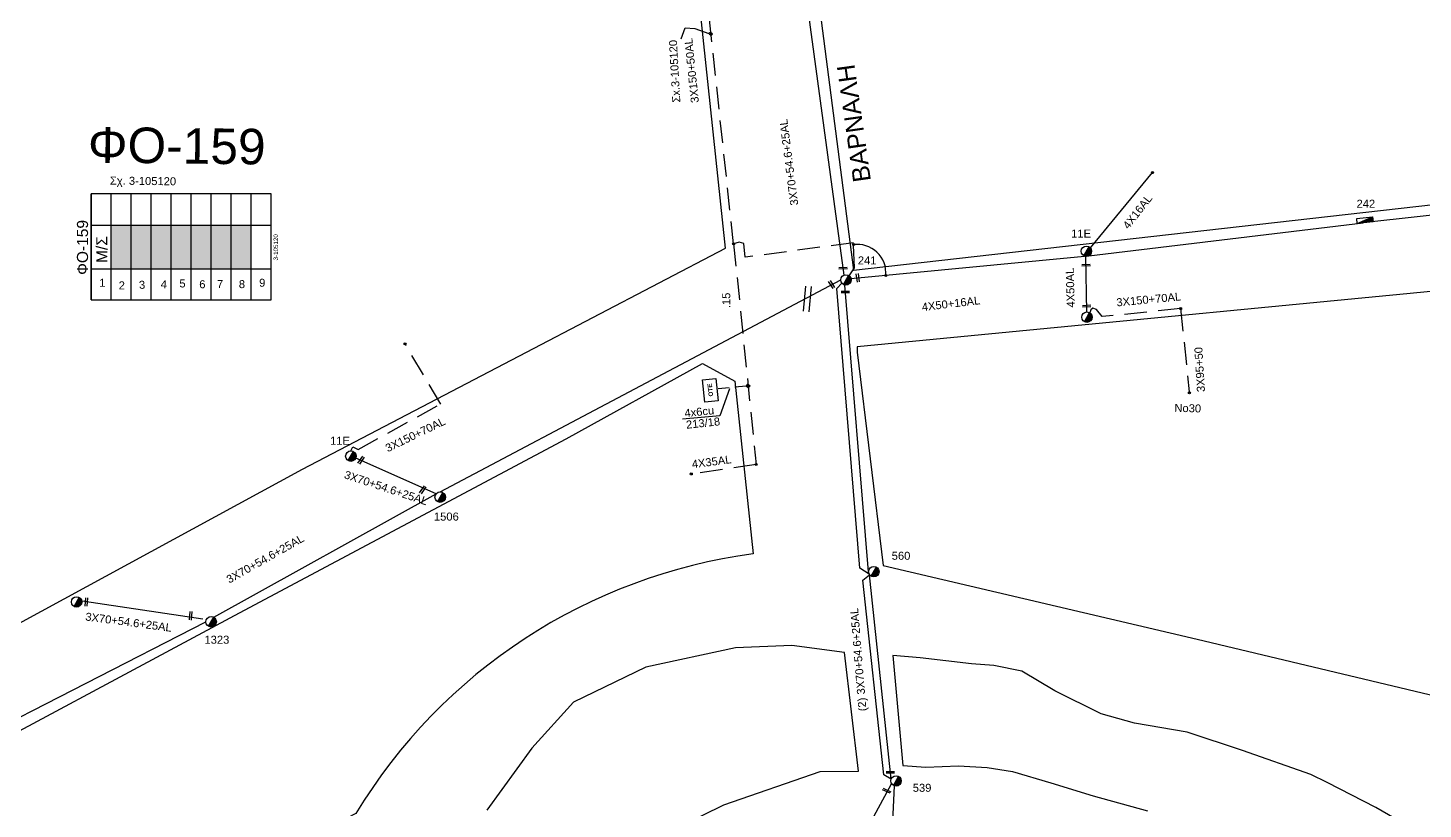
# Model space of a CAD drawing. Header units: millimetres. Extents: x 926 to 2032, y 728 to 1260.
# Drawn here: x 1710.7 to 1867.6, y 903.3 to 991.3 of the extents above; entities that cross this region are included whole.
import ezdxf
from ezdxf.enums import TextEntityAlignment as Align

# ---------------------------------------------------------------- set-up
doc = ezdxf.new("R2010")
doc.units = ezdxf.units.MM
doc.linetypes.add('DASHED', pattern=[19.05, 12.7, -6.35])
for name, color, linetype in [('Pillar OTE', 7, 'Continuous'), ('Άγνωστα', 7, 'Continuous'), ('Ασφαλειοκιβώτια Χ.Τ 9 αναχωρήσεων', 7, 'Continuous'), ('Γέφυρες Εναέριου Δικτύου', 7, 'Continuous'), ('Γυμνά εναέρια ΧΤ (3Φ)   4x50AL', 7, 'Continuous'), ('Γυμνά εναέρια ΧΤ και ΦΟΠ (3Φ)   4x50+16AL', 7, 'Continuous'), ('Εναέρια παροχή ΧΤ 4x16', 7, 'SYN_LINE'), ('Επιγραφές - Σχήματα', 7, 'Continuous'), ('Καλώδια ΧΤ   3x150+50AL', 7, 'DASHED'), ('Μηχανική τομή', 7, 'Continuous'), ('Στύλος ΦΜ', 7, 'Continuous'), ('Στύλος ΦΜ @ 1', 7, 'Continuous'), ('Συνδέσεις', 7, 'Continuous'), ('Συνεστραμμένα ΧΤ   3x70+54.6+25 AL', 7, 'SYN_LINE'), ('Τομή', 7, 'Continuous'), ('Υποσταθμοί', 7, 'Continuous'), ('Υπόβαθρο ΔΕΗ', 7, 'Continuous'), ('Υπόγεια Καλώδια Δικτύου ΧΤ   .15', 7, 'DASHED'), ('Υπόγεια καλώδια Δικτύου ΧΤ και Παρ. ΧΤ - 3X150+70 AL', 7, 'DASHED'), ('Υπόγεια καλώδια Παροχών ΧΤ   4x50AL', 7, 'DASHED'), ('Υπόγεια καλώδια Παροχών ΧΤ   4x6', 7, 'DASHED')]:
    doc.layers.add(name, color=color, linetype=linetype)
doc.styles.get("Standard").update_dxf_attribs({"font": 'arial.ttf'})
doc.linetypes.add('REMA', pattern='A,0.1,[130,ltypeshp.shx,S=0.1,R=0,X=0,Y=0.1],0.15,0.1,[130,ltypeshp.shx,S=0.05,R=0,X=0,Y=0.05],0.15', length=0.5)
doc.linetypes.add('SYN_LINE', pattern='A,0.5,-0.0001,["/\\/\\/\\/",Standard,S=0.1,R=0,X=0,Y=-0.05],-0.25', length=0.7501)
doc.dimstyles.new('ISO-25', dxfattribs={"dimtxt": 2.5, "dimasz": 2.5, "dimexe": 1.25, "dimexo": 0.625, "dimtad": 1, "dimtxsty": 'Standard', "dimcen": 2.5, "dimadec": 0, "dimazin": 0, "dimtfac": 1, "dimtmove": 0, "dimatfit": 3, "dimfxl": 1, "dimarcsym": 0})

# ---------------------------------------------------------------- blocks, each defined once
blk = doc.blocks.new('ΥΠΑΡΧΩΝ ΤΣΙΜΕΝΤΕΝΙΟΣ ΣΤΥΛΟΣ')
at = {"layer": 'Στύλος ΦΜ'}
blk.add_hatch(color=256, dxfattribs=at).paths.add_polyline_path([(-1.29, -2.28, 0.574793), (2.62, 0, 0.268822), (1.3, 2.27)])
blk.add_line((-1.29, -2.28), (1.3, 2.27), dxfattribs=at)
blk.add_circle((0, 0), 2.62, dxfattribs=at)
at = {"layer": 'Στύλος ΦΜ', "flags": 4}
for tag, p in [('ΤΥΠΟΣ', (-4.91, 3.03)), ('ΑΡΙΘΜΟΣ', (-4.68, 8.05))]:
    blk.add_attdef(tag, p, '', height=4, dxfattribs=at)
blk = doc.blocks.new('_ΣΥΝΔΕΣΗ')
at = {"layer": 'Συνδέσεις', "linetype": 'SYN_LINE', "ltscale": 40}
blk.add_hatch(color=256, dxfattribs=at).paths.add_polyline_path([(0.5, -0.01, 1), (-0.5, -0.01, 1)])
at = {"layer": 'Συνδέσεις'}
blk.add_circle((0, -0.01), 0.5, dxfattribs=at)
blk = doc.blocks.new('ΜΗΧΑΝΙΚΗ ΤΟΜΗ')
at = {"layer": 'Μηχανική τομή', "ltscale": 40}
for p, q in [((-1.89, 0.78), (1.89, 0.78)), ((1.89, 0), (-1.89, 0))]:
    blk.add_line(p, q, dxfattribs=at)
blk = doc.blocks.new('ΤΟΜΗ')
at = {"layer": 'Τομή', "ltscale": 40}
for p, q in [((-5.68, 0), (5.68, 0)), ((5.68, -2.33), (-5.68, -2.33))]:
    blk.add_line(p, q, dxfattribs=at)
blk = doc.blocks.new('ΑΣΦΑΛΕΙΟΚΙΒΩΤΙΟ ΥΠΟΣΤΑΘΜΟΥ 9 ΑΝΑΧΩΡΗΣΕΩΝ')
at = {"layer": 'Ασφαλειοκιβώτια Χ.Τ 9 αναχωρήσεων', "ltscale": 40}
for p, q in [((-23.8, 40.36), (24.02, 40.36)), ((-9.72, 40.36), (-9.72, -40.64)), ((9.94, 40.36), (9.94, -40.64)), ((-23.8, 31.36), (24.02, 31.36)), ((-23.8, 22.36), (24.02, 22.36)), ((-23.8, 13.36), (24.02, 13.36)), ((-23.8, 4.36), (24.02, 4.36)), ((-23.8, -4.64), (24.02, -4.64)), ((-23.8, -13.64), (24.02, -13.64)), ((-23.8, -22.64), (24.02, -22.64)), ((-23.8, -31.64), (24.02, -31.64))]:
    blk.add_line(p, q, dxfattribs=at)
at = {"layer": 'Ασφαλειοκιβώτια Χ.Τ 9 αναχωρήσεων'}
blk.add_lwpolyline([(-23.8, -40.64), (24.02, -40.64), (24.02, 40.36), (-23.8, 40.36)], close=True, dxfattribs=at)
for s, rotation, p in [('1', 270, (-17.86, 36.76)), ('2', 270, (-19.05, 28.02)), ('3', 273.43434, (-18.85, 18.79)), ('4', 266.56566, (-18.43, 9.21)), ('5', 270, (-18.18, 0.72)), ('6', 270, (-18.54, -8.22)), ('7', 270, (-18.46, -16.18)), ('8', 270, (-18.48, -26.03)), ('9', 270, (-17.86, -35.16))]:
    blk.add_text(s, height=3.6, rotation=rotation, dxfattribs=at).set_placement(p)
at = {"layer": 'Ασφαλειοκιβώτια Χ.Τ 9 αναχωρήσεων', "ltscale": 40}
for tag, height, p in [('ΟΝΟΜΑ', 5, (-0.16, 44.31)), ('ΚΕΙΜΕΝΟ 1', 2, (17.06, 35.59)), ('ΚΕΙΜΕΝΟ 2', 2, (17.06, 26.88)), ('ΚΕΙΜΕΝΟ 3', 2, (17.06, 17.69)), ('ΚΕΙΜΕΝΟ 4', 2, (17.06, 8.71)), ('ΚΕΙΜΕΝΟ 5', 2, (17.06, -0.13)), ('ΚΕΙΜΕΝΟ 6', 2, (17.06, -9.05)), ('ΚΕΙΜΕΝΟ 7', 2, (17.06, -18.13)), ('ΚΕΙΜΕΝΟ 8', 2, (17.06, -26.85)), ('ΚΕΙΜΕΝΟ 9', 2, (17.06, -35.99)), ('ΣΧ', 2, (-0.1, -42.64))]:
    blk.add_attdef(tag, text='', height=height, dxfattribs=at).set_placement(p, align=Align.MIDDLE_CENTER)
blk = doc.blocks.new('υποσταθμος σε κλειστο χωρο')
at = {"layer": 'Υποσταθμοί', "ltscale": 40}
blk.add_hatch(color=256, dxfattribs=at).paths.add_polyline_path([(-9.5, -3.1), (9.5, -3.1), (9.5, 3.1)])
blk.add_lwpolyline([(-9.5, -3.1), (-9.5, 3.1), (9.5, 3.1), (9.5, -3.1)], close=True, dxfattribs=at)
blk.add_lwpolyline([(-9.5, -3.1), (9.5, 3.1)], dxfattribs=at)
blk = doc.blocks.new('ΥΠΑΡΧΩΝ ΥΠΟΣΤΑΘΜΟΣ ΣΕ ΚΛΕΙΣΤΟ ΧΩΡΟ')
at = {"layer": 'Υποσταθμοί'}
blk.add_blockref('υποσταθμος σε κλειστο χωρο', (0, 0), dxfattribs=at)
at = {"layer": 'Υποσταθμοί', "linetype": 'SYN_LINE', "ltscale": 40, "flags": 1}
for tag, p in [('ΜΕΤΑΣΧΗΜΑΤΙΣΜΟΣ', (10.7, 2.2)), ('ΙΣΧΥΣ', (10.6, -0.9)), ('ΑΡΙΘΜΟΣ', (10.8, -3.9))]:
    blk.add_attdef(tag, p, '', height=2, dxfattribs=at)
blk = doc.blocks.new('TSONTA XT1')
at = {"ltscale": 40}
h = blk.add_hatch(color=256, dxfattribs=at)
h.dxf.hatch_style = 1
h.paths.add_polyline_path([(595.96, 2487.66), (597.07, 2488.77), (595.96, 2489.87), (594.85, 2488.77)])
blk.add_lwpolyline([(594.85, 2488.77), (595.96, 2489.87), (597.07, 2488.77), (595.96, 2487.66)], close=True, dxfattribs=at)
blk = doc.blocks.new('PILLAR ΟΤΕ')
at = {"layer": 'Pillar OTE', "ltscale": 40}
blk.add_lwpolyline([(-3.31, 2.02), (3.39, 2.02), (3.39, -1.99), (-3.31, -1.99)], close=True, dxfattribs=at)
at = {"layer": 'Pillar OTE', "insert": (-1.81, 0.71), "char_height": 1.3575, "width": 109.961, "attachment_point": 1}
blk.add_mtext('{\\fArial|b1|i0|c161|p34;OTE}', dxfattribs=at)

msp = doc.modelspace()

# ---------------------------------------------------------------- hatches: boundary and pattern name
at = {"layer": 'Ασφαλειοκιβώτια Χ.Τ 9 αναχωρήσεων'}
for color, points in [(30, [(1720.03, 964.17), (1722.28, 964.17), (1722.28, 969.09), (1720.03, 969.09)]), (190, [(1724.53, 969.09), (1722.28, 969.09), (1722.28, 964.17), (1724.53, 964.17)]), (27, [(1726.78, 969.09), (1724.53, 969.09), (1724.53, 964.17), (1726.78, 964.17)]), (1, [(1726.78, 964.17), (1729.03, 964.17), (1729.03, 969.09), (1726.78, 969.09)]), (2, [(1731.28, 969.09), (1729.03, 969.09), (1729.03, 964.17), (1731.28, 964.17)]), (151, [(1731.28, 964.17), (1733.53, 964.17), (1733.53, 969.09), (1731.28, 969.09)]), (133, [(1735.78, 969.09), (1733.53, 969.09), (1733.53, 964.17), (1735.78, 964.17)])]:
    msp.add_hatch(color=color, dxfattribs=at).paths.add_polyline_path(points)

# ---------------------------------------------------------------- linework, layer by layer
at = {"layer": 'Άγνωστα', "color": 151, "linetype": 'DASHED', "ltscale": 0.2}
for points in [[(1803.02, 963.37), (1803.61, 964.28), (1803.52, 967.09), (1791.34, 965.45), (1791.17, 967.02), (1790.66, 967.17), (1790.03, 966.97)], [(1840.31, 959.67), (1841.28, 950.3)], [(1792.56, 942.14), (1785.19, 941)]]:
    msp.add_lwpolyline(points, dxfattribs=at)
at = {"layer": 'Γέφυρες Εναέριου Δικτύου'}
msp.add_arc((1803.92, 963.67), 3.24, 355.043, 97.7911, dxfattribs=at)
at = {"layer": 'Γυμνά εναέρια ΧΤ (3Φ)   4x50AL', "color": 151}
msp.add_lwpolyline([(1829.76, 959.3), (1829.66, 965.55)], dxfattribs=at)
at = {"layer": 'Γυμνά εναέρια ΧΤ και ΦΟΠ (3Φ)   4x50+16AL', "color": 151}
for points in [[(1861.48, 969.43), (1899.2, 973.62)], [(1830, 965.62), (1860.82, 969.32)], [(1803.23, 963.06), (1829.48, 965.59)]]:
    msp.add_lwpolyline(points, dxfattribs=at)
at = {"layer": 'Γυμνά εναέρια ΧΤ και ΦΟΠ (3Φ)   4x50+16AL', "color": 1}
msp.add_lwpolyline([(1794.2, 881.08), (1807.8, 906.19)], dxfattribs=at)
at = {"layer": 'Γυμνά εναέρια ΧΤ και ΦΟΠ (3Φ)   4x50+16AL', "color": 27}
msp.add_lwpolyline([(1806.52, 871.45), (1808.13, 905.94)], dxfattribs=at)
at = {"layer": 'Εναέρια παροχή ΧΤ 4x16', "color": 151, "ltscale": 20}
msp.add_lwpolyline([(1830.16, 966.51), (1837.14, 974.98)], dxfattribs=at)
at = {"layer": 'Επιγραφές - Σχήματα'}
msp.add_lwpolyline([(1784.14, 990.06), (1784.57, 991.27), (1785.67, 991.2), (1787.23, 990.66, 0.547786), (1787.65, 990.57, 0.514581), (1787.23, 990.66, -0.19325)], format="xyb", dxfattribs=at)
at = {"layer": 'Καλώδια ΧΤ   3x150+50AL', "color": 151, "ltscale": 0.2}
msp.add_lwpolyline([(1790.03, 966.97), (1782.68, 1035.11), (1759.87, 1034.91), (1759.74, 1033.52), (1743.61, 1021.36), (1742.84, 1020.99), (1741.96, 1022.22)], dxfattribs=at)
at = {"layer": 'Συνεστραμμένα ΧΤ   3x70+54.6+25 AL', "color": 133, "ltscale": 20}
msp.add_lwpolyline([(1802.45, 963.45), (1797.97, 996.64)], dxfattribs=at)
at = {"layer": 'Συνεστραμμένα ΧΤ   3x70+54.6+25 AL', "color": 190, "ltscale": 20}
for points in [[(1757.03, 939.04), (1802.07, 962.93)], [(1756.58, 938.83), (1747.52, 942.83)], [(1731.55, 924.94), (1756.58, 938.83)], [(1716.74, 926.78), (1730.33, 924.74)], [(1703.71, 910.6), (1730.67, 924.42)]]:
    msp.add_lwpolyline(points, dxfattribs=at)
at = {"layer": 'Συνεστραμμένα ΧΤ   3x70+54.6+25 AL', "color": 7, "ltscale": 20}
for points in [[(1805.27, 929.78), (1804.21, 930.44), (1801.64, 961.94), (1802.21, 962.53)], [(1807.74, 906.69), (1806.94, 907.2), (1804.55, 929.09), (1805.33, 929.69)]]:
    msp.add_lwpolyline(points, dxfattribs=at)
at = {"layer": 'Συνεστραμμένα ΧΤ   3x70+54.6+25 AL', "color": 1, "ltscale": 20}
for points in [[(1805.21, 930.06), (1802.52, 962.33)], [(1807.74, 906.69), (1805.32, 929.71)]]:
    msp.add_lwpolyline(points, dxfattribs=at)
at = {"layer": 'Υπόβαθρο ΔΕΗ'}
for points in [[(1766.74, 954.76), (1789.12, 966.49), (1781.93, 1034.48), (1759.68, 1034.2), (1708.48, 996.32), (1652.02, 954.76), (1600.4, 916.36), (1588.03, 907.39), (1590.71, 884.08), (1593.27, 861.56), (1600.61, 859.54), (1631.91, 880.47), (1648.8, 891.65), (1671.69, 903.81), (1704.92, 921.66), (1741.53, 941.6)], [(1922.86, 954.76), (1921.96, 966.84), (1866.14, 961.36), (1821.02, 957.02), (1803.91, 955.38), (1803.94, 954.76), (1806.86, 930.75), (1842.15, 922.48), (1893.57, 910.18), (1921.98, 903.4), (1926.82, 909.5)]]:
    msp.add_lwpolyline(points, close=True, dxfattribs=at)
msp.add_lwpolyline([(1803.53, 963.99), (1868.76, 971.38), (1874.89, 1032.3), (1794.7, 1033.82), (1797.75, 1008.64), (1803.53, 963.99)], dxfattribs=at)
msp.add_lwpolyline([(1786.52, 953.5), (1790.18, 951.5), (1792.24, 932.06, 0.227376), (1747.54, 902.84), (1688.18, 872.02), (1646.81, 850.66), (1602.9, 827.89), (1597.21, 828.25), (1595.58, 842.8), (1607.22, 850.66), (1646.35, 877.53), (1681.04, 896.47), (1697.79, 905.78), (1734.45, 925.42), (1771.18, 945)], format="xyb", close=True, dxfattribs=at)
at = {"layer": 'Υπόβαθρο ΔΕΗ', "linetype": 'REMA', "ltscale": 5}
for points in [[(1777.21, 898.03), (1788.91, 903.83), (1799.78, 907.55), (1804.08, 907.62), (1802.5, 920.96), (1796.58, 921.75), (1790.24, 921.5), (1780.15, 919.32), (1772.03, 915.37), (1767.34, 910.2), (1762.26, 903.2)], [(1866.54, 901.04), (1862.26, 903.5), (1856.77, 906.33), (1854.95, 907.23), (1847.25, 909.94), (1841.06, 912.01), (1835.1, 913), (1831.36, 914.07), (1826.16, 916.64), (1822.45, 918.87), (1819.29, 919.51), (1816.77, 919.69), (1811, 920.37), (1807.94, 920.62), (1809.05, 908.23), (1811.65, 908.07), (1815.32, 908.22), (1818.53, 908.01), (1821.41, 907.55), (1825.7, 906.3), (1830.47, 904.83), (1836.58, 903.12)]]:
    msp.add_lwpolyline(points, dxfattribs=at)
at = {"layer": 'Υπόγεια Καλώδια Δικτύου ΧΤ   .15', "color": 151, "ltscale": 0.2}
msp.add_lwpolyline([(1790.03, 966.97), (1792.56, 942.14)], dxfattribs=at)
at = {"layer": 'Υπόγεια καλώδια Δικτύου ΧΤ και Παρ. ΧΤ - 3X150+70 AL', "color": 151, "ltscale": 0.2}
msp.add_lwpolyline([(1840.31, 959.67), (1831.47, 958.77), (1830.83, 959.57), (1830.44, 959.72), (1830.22, 959.54), (1830.09, 959.2)], dxfattribs=at)
at = {"layer": 'Υπόγεια καλώδια Δικτύου ΧΤ και Παρ. ΧΤ - 3X150+70 AL', "color": 190, "ltscale": 0.2}
msp.add_lwpolyline([(1746.99, 943.66), (1747.2, 944.1), (1747.8, 943.83), (1757.08, 948.93), (1753.07, 955.7)], dxfattribs=at)
at = {"layer": 'Υπόγεια καλώδια Παροχών ΧΤ   4x6', "color": 151, "linetype": 'DASHED', "ltscale": 0.1}
msp.add_lwpolyline([(1791.44, 950.94), (1788.15, 950.62)], dxfattribs=at)

# ---------------------------------------------------------------- block references
at = {"layer": 'Pillar OTE', "xscale": 0.375, "yscale": 0.375, "zscale": 0.375, "rotation": 96}
msp.add_blockref('PILLAR ΟΤΕ', (1787.42, 950.46), dxfattribs=at)
at = {"layer": 'Ασφαλειοκιβώτια Χ.Τ 9 αναχωρήσεων', "xscale": 0.25, "yscale": 0.25, "zscale": 0.25, "rotation": 90}
msp.add_blockref('ΑΣΦΑΛΕΙΟΚΙΒΩΤΙΟ ΥΠΟΣΤΑΘΜΟΥ 9 ΑΝΑΧΩΡΗΣΕΩΝ', (1727.87, 966.6), dxfattribs=at).add_auto_attribs({'ΟΝΟΜΑ': 'ФO-159', 'ΣΧ': '3-105120'})
at = {"layer": 'Μηχανική τομή'}
for p, xscale, yscale, zscale, rotation in [((1802.35, 964.13), 0.2499999999993933, 0.2499999999993933, 0.2499999999993933, 2.537175275321812), ((1804.09, 963.14), 0.2500000000000931, 0.2500000000000931, 0.2500000000000931, 98.08076538212696), ((1829.68, 964.47), 0.250000000000037, 0.250000000000037, 0.250000000000037, 3.361659959291907), ((1801.13, 962.43), 0.249999999999985, 0.249999999999985, 0.249999999999985, 122.4343781822208), ((1829.75, 959.86), 0.250000000000037, 0.250000000000037, 0.250000000000037, 3.361659959291907), ((1748.21, 942.56), 0.2500000000000632, 0.2500000000000632, 0.2500000000000632, 53.94963594250438), ((1755.15, 939.22), 0.2500000000000632, 0.2500000000000632, 0.2500000000000632, 53.94963594250438), ((1717.32, 926.64), 0.2500000000000226, 0.2500000000000226, 0.2500000000000226, 84.9535756936232), ((1729.05, 925.09), 0.2500000000000226, 0.2500000000000226, 0.2500000000000226, 84.9535756936232), ((1807.21, 905.31), 0.2500000000000921, 0.2500000000000921, 0.2500000000000921, 334.9547920162339)]:
    msp.add_blockref('ΜΗΧΑΝΙΚΗ ΤΟΜΗ', p, dxfattribs=dict(at, xscale=xscale, yscale=yscale, zscale=zscale, rotation=rotation))
at = {"layer": 'Μηχανική τομή', "xscale": 0.25, "yscale": 0.25, "zscale": 0.25}
for p in [(1802.59, 961.45), (1807.67, 907.37)]:
    msp.add_blockref('ΜΗΧΑΝΙΚΗ ΤΟΜΗ', p, dxfattribs=at)
at = {"layer": 'Στύλος ΦΜ @ 1', "ltscale": 40}
ref = msp.add_blockref('ΥΠΑΡΧΩΝ ΤΣΙΜΕΝΤΕΝΙΟΣ ΣΤΥΛΟΣ', (1829.71, 966.13), dxfattribs=dict(at, xscale=0.2249999999999091, yscale=0.2249999999999091, zscale=0.2249999999999091))
ref.add_attrib('ΤΥΠΟΣ', '11E', (1827.99, 967.67), dxfattribs={"layer": 'Στύλος ΦΜ', "height": 0.9, "flags": 4})
ref = msp.add_blockref('ΥΠΑΡΧΩΝ ΤΣΙΜΕΝΤΕΝΙΟΣ ΣΤΥΛΟΣ', (1802.66, 962.9), dxfattribs=dict(at, xscale=0.2249999999999091, yscale=0.2249999999999091, zscale=0.2249999999999091))
ref.add_attrib('ΤΥΠΟΣ', '241', (1804, 964.65), dxfattribs={"layer": 'Στύλος ΦΜ', "height": 0.9, "flags": 4})
at = {"layer": 'Στύλος ΦΜ @ 1', "ltscale": 40, "xscale": 0.2249999999999091, "yscale": 0.2249999999999091, "zscale": 0.2249999999999091}
for p in [(1829.77, 958.71), (1716.13, 926.65)]:
    msp.add_blockref('ΥΠΑΡΧΩΝ ΤΣΙΜΕΝΤΕΝΙΟΣ ΣΤΥΛΟΣ', p, dxfattribs=at)
at = {"layer": 'Στύλος ΦΜ @ 1', "ltscale": 40}
ref = msp.add_blockref('ΥΠΑΡΧΩΝ ΤΣΙΜΕΝΤΕΝΙΟΣ ΣΤΥΛΟΣ', (1746.98, 943.07), dxfattribs=dict(at, xscale=0.2249999999999091, yscale=0.2249999999999091, zscale=0.2249999999999091))
ref.add_attrib('ΤΥΠΟΣ', '11E', (1744.64, 944.35), dxfattribs={"layer": 'Στύλος ΦΜ', "height": 0.9, "flags": 4})
ref = msp.add_blockref('ΥΠΑΡΧΩΝ ΤΣΙΜΕΝΤΕΝΙΟΣ ΣΤΥΛΟΣ', (1757.03, 938.45), dxfattribs=dict(at, xscale=0.2249999999999091, yscale=0.2249999999999091, zscale=0.2249999999999091))
ref.add_attrib('ΤΥΠΟΣ', '1506', (1756.32, 935.81), dxfattribs={"layer": 'Στύλος ΦΜ', "height": 0.9, "flags": 4})
ref = msp.add_blockref('ΥΠΑΡΧΩΝ ΤΣΙΜΕΝΤΕΝΙΟΣ ΣΤΥΛΟΣ', (1805.8, 930.06), dxfattribs=dict(at, xscale=0.2249999999999091, yscale=0.2249999999999091, zscale=0.2249999999999091))
ref.add_attrib('ΤΥΠΟΣ', '560', (1807.81, 931.4), dxfattribs={"layer": 'Στύλος ΦΜ', "height": 0.9, "flags": 4})
ref = msp.add_blockref('ΥΠΑΡΧΩΝ ΤΣΙΜΕΝΤΕΝΙΟΣ ΣΤΥΛΟΣ', (1731.26, 924.42), dxfattribs=dict(at, xscale=0.2249999999999091, yscale=0.2249999999999091, zscale=0.2249999999999091))
ref.add_attrib('ΤΥΠΟΣ', '1323', (1730.51, 921.95), dxfattribs={"layer": 'Στύλος ΦΜ', "height": 0.9, "flags": 4})
ref = msp.add_blockref('ΥΠΑΡΧΩΝ ΤΣΙΜΕΝΤΕΝΙΟΣ ΣΤΥΛΟΣ', (1808.3, 906.5), dxfattribs=dict(at, xscale=0.2249999999999091, yscale=0.2249999999999091, zscale=0.2249999999999091))
ref.add_attrib('ΤΥΠΟΣ', '539', (1810.18, 905.28), dxfattribs={"layer": 'Στύλος ΦΜ', "height": 0.9, "flags": 4})
at = {"layer": 'Συνδέσεις'}
for p, xscale, yscale, zscale in [((1837.14, 974.98), 0.2249999999999091, 0.2249999999999091, 0.2249999999999091), ((1790.03, 966.97), 0.2249999999999091, 0.2249999999999091, 0.2249999999999091), ((1803.53, 966.89), 0.2250000000000227, 0.2250000000000227, 0.2250000000000227), ((1807.15, 963.39), 0.2250000000000227, 0.2250000000000227, 0.2250000000000227), ((1840.31, 959.67), 0.2249999999999091, 0.2249999999999091, 0.2249999999999091), ((1753.07, 955.7), 0.2249999999999091, 0.2249999999999091, 0.2249999999999091), ((1841.29, 950.19), 0.2249999999999091, 0.2249999999999091, 0.2249999999999091), ((1792.56, 942.14), 0.2249999999999091, 0.2249999999999091, 0.2249999999999091), ((1785.27, 941.06), 0.2249999999999091, 0.2249999999999091, 0.2249999999999091)]:
    msp.add_blockref('_ΣΥΝΔΕΣΗ', p, dxfattribs=dict(at, xscale=xscale, yscale=yscale, zscale=zscale))
at = {"layer": 'Συνδέσεις', "xscale": 0.2, "yscale": 0.2, "zscale": 0.2, "rotation": 5.663409075368383}
msp.add_blockref('TSONTA XT1', (1722.17, 443.88), dxfattribs=at)
at = {"layer": 'Τομή', "xscale": 0.2500000000000067, "yscale": 0.2500000000000067, "zscale": 0.2500000000000067, "rotation": 84.78276191323258}
msp.add_blockref('ΤΟΜΗ', (1798.03, 960.79), dxfattribs=at)
at = {"layer": 'Υποσταθμοί', "xscale": 0.09449999999990136, "yscale": 0.09449999999990136, "zscale": 0.09449999999990136, "rotation": 5.968706967228441}
msp.add_blockref('ΥΠΑΡΧΩΝ ΥΠΟΣΤΑΘΜΟΣ ΣΕ ΚΛΕΙΣΤΟ ΧΩΡΟ', (1861.04, 969.63), dxfattribs=at)

# ---------------------------------------------------------------- texts
at = {"layer": 'Γυμνά εναέρια ΧΤ (3Φ)   4x50AL', "color": 7, "insert": (1827.51, 959.78), "char_height": 0.9, "width": 84.1859, "attachment_point": 1, "rotation": 91.7235}
msp.add_mtext('4X50AL', dxfattribs=at)
at = {"layer": 'Γυμνά εναέρια ΧΤ και ΦΟΠ (3Φ)   4x50+16AL', "color": 7, "insert": (1811.14, 960.29), "char_height": 0.9, "width": 84.1859, "attachment_point": 1, "rotation": 6.7504}
msp.add_mtext('4X50+16AL', dxfattribs=at)
at = {"layer": 'Εναέρια παροχή ΧΤ 4x16', "color": 7, "insert": (1833.72, 969.09), "char_height": 0.9, "width": 84.1859, "attachment_point": 1, "rotation": 52.0836}
msp.add_mtext('4X16AL', dxfattribs=at)
at = {"layer": 'Επιγραφές - Σχήματα', "color": 7, "char_height": 0.9}
for s, insert, width, attachment_point, rotation in [('{\\fArial|b0|i0|c161|p34;\\C256;Σ\\fArial|b0|i0|c0|p34;x.3-105120}', (1783.4, 986.39), 13.9242, 5, 93.2243), ('{\\fArial|b0|i0|c161|p34;\\C256;3X95+50}', (1842.45, 952.81), 13.9242, 5, 93.4767), ('{\\fArial|b0|i0|c161|p34;\\C256;No30}', (1841.11, 948.46), 13.9242, 5, 358.4862), ('4X35AL', (1785.27, 942.59), 84.1859, 1, 7.4252)]:
    msp.add_mtext(s, dxfattribs=dict(at, insert=insert, width=width, attachment_point=attachment_point, rotation=rotation))
at = {"layer": 'Επιγραφές - Σχήματα', "attachment_point": 1}
for s, insert, char_height, width, rotation in [('ΒΑΡΝΑΛΗ', (1803.5, 973.78), 2, 35.0744, 98.0759), ('ΦΟ-159', (1717.43, 980.13), 4, 22.6323, 359.3184), ('Σχ. 3-105120', (1719.88, 974.54), 0.9, 22.6323, 359.3184), ('Μ/Σ', (1718.34, 964.81), 1.25, 3.2806, 90)]:
    msp.add_mtext(s, dxfattribs=dict(at, insert=insert, char_height=char_height, width=width, rotation=rotation))
at = {"layer": 'Επιγραφές - Σχήματα', "insert": (1860.09, 971.93), "char_height": 0.9, "width": 2.4644, "attachment_point": 1}
msp.add_mtext('242', dxfattribs=at)
at = {"layer": 'Καλώδια ΧΤ   3x150+50AL', "color": 7, "insert": (1785.23, 982.79), "char_height": 0.9, "width": 84.1859, "attachment_point": 1, "rotation": 95.8477}
msp.add_mtext('3X150+50AL', dxfattribs=at)
at = {"layer": 'Συνεστραμμένα ΧΤ   3x70+54.6+25 AL', "ltscale": 20, "char_height": 0.9, "width": 84.1859, "attachment_point": 1}
for s, insert, rotation in [(' 3X70+54.6+25AL', (1796.46, 970.88), 97.3258), ('(2) 3X70+54.6+25AL', (1804.08, 914.31), 94.6783)]:
    msp.add_mtext(s, dxfattribs=dict(at, insert=insert, rotation=rotation))
at = {"layer": 'Συνεστραμμένα ΧΤ   3x70+54.6+25 AL', "color": 7, "char_height": 0.9, "width": 84.1859, "attachment_point": 1}
for insert, rotation in [((1746.43, 941.46), 341.639), ((1732.86, 929.49), 29.5819), ((1717.19, 925.47), 352.4403)]:
    msp.add_mtext('3X70+54.6+25AL', dxfattribs=dict(at, insert=insert, rotation=rotation))
at = {"layer": 'Υπόγεια Καλώδια Δικτύου ΧΤ   .15', "insert": (1788.76, 959.72), "char_height": 0.9, "width": 4.5026, "attachment_point": 1, "rotation": 90.4213}
msp.add_mtext('.15', dxfattribs=at)
at = {"layer": 'Υπόγεια καλώδια Δικτύου ΧΤ και Παρ. ΧΤ - 3X150+70 AL', "color": 7, "char_height": 0.9, "width": 84.1859, "attachment_point": 1}
for insert, rotation in [((1833.04, 960.81), 5.4419), ((1750.74, 944.3), 25.8779)]:
    msp.add_mtext('3X150+70AL', dxfattribs=dict(at, insert=insert, rotation=rotation))
at = {"layer": 'Υπόγεια καλώδια Παροχών ΧΤ   4x50AL', "color": 7, "ltscale": 0.2, "char_height": 0.9, "attachment_point": 1, "rotation": 6}
for s, insert in [('4x6cu', (1784.45, 948.34)), ('213/18', (1784.63, 947.04))]:
    msp.add_mtext_dynamic_manual_height_columns(s, width=1.8, gutter_width=12.5, heights=[0.118], dxfattribs=dict(at, insert=insert))

# ---------------------------------------------------------------- leaders
at = {"layer": 'Επιγραφές - Σχήματα'}
msp.add_leader([(1789.56, 950.66), (1788.48, 947.59), (1784.28, 947.24)], dimstyle='ISO-25', override={"dimasz": 0.1, "dimgap": 0.625, "dimtad": 0}, dxfattribs=at)

doc.saveas('drawing.dxf')
